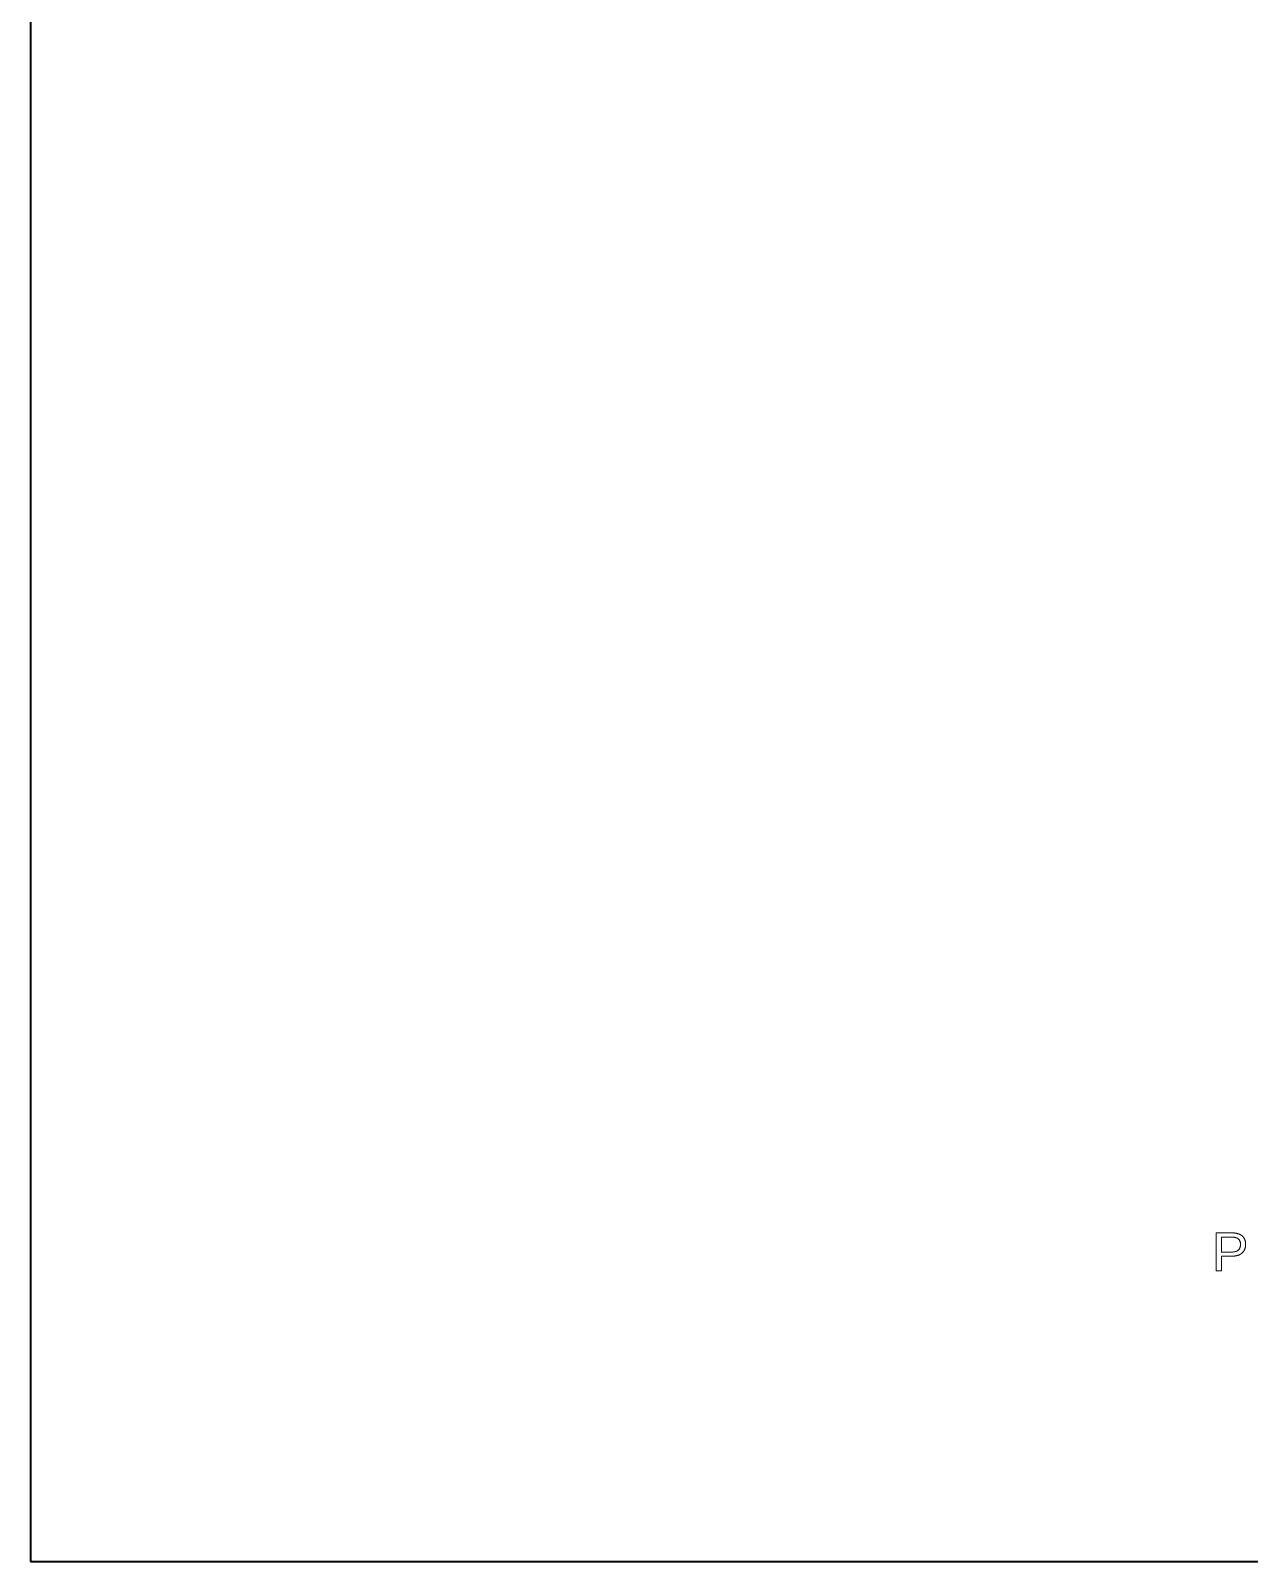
# Model space of a CAD drawing. Header units: millimetres. Extents: x 10 to 410, y 10 to 287.
# Drawn here: x 10 to 65.1, y 10 to 79.2 of the extents above; entities that cross this region are included whole.
import ezdxf

# ---------------------------------------------------------------- set-up
doc = ezdxf.new("R2010")
doc.units = ezdxf.units.MM
doc.layers.add('border', color=7, linetype='Continuous', lineweight=35)
doc.layers.add('dimensions', color=7, linetype='Continuous', lineweight=13)

msp = doc.modelspace()

# ---------------------------------------------------------------- linework, layer by layer
at = {"layer": 'border'}
for p, q in [((10, 287), (10, 10)), ((10, 10), (410, 10))]:
    msp.add_line(p, q, dxfattribs=at)
at = {"layer": 'dimensions'}
for p, q in [((63.628, 24.859), (63.628, 23.139)), ((64.352, 24.859), (63.628, 24.859)), ((63.861, 24.673), (64.324, 24.673)), ((63.861, 23.994), (63.861, 24.673)), ((64.333, 23.994), (63.861, 23.994)), ((63.861, 23.81), (64.366, 23.81)), ((63.861, 23.139), (63.861, 23.81)), ((63.628, 23.139), (63.861, 23.139))]:
    msp.add_line(p, q, dxfattribs=at)
for points in [[(64.724, 24.339), (64.724, 24.673), (64.324, 24.673)], [(64.333, 23.994), (64.724, 23.994), (64.724, 24.339)], [(64.352, 24.859), (64.641, 24.859), (64.8, 24.724)], [(64.958, 24.342), (64.958, 24.098), (64.799, 23.954)], [(64.8, 24.724), (64.958, 24.588), (64.958, 24.342)], [(64.799, 23.954), (64.64, 23.81), (64.366, 23.81)]]:
    msp.add_open_spline(points, degree=2, dxfattribs=at)

doc.saveas('drawing.dxf')
